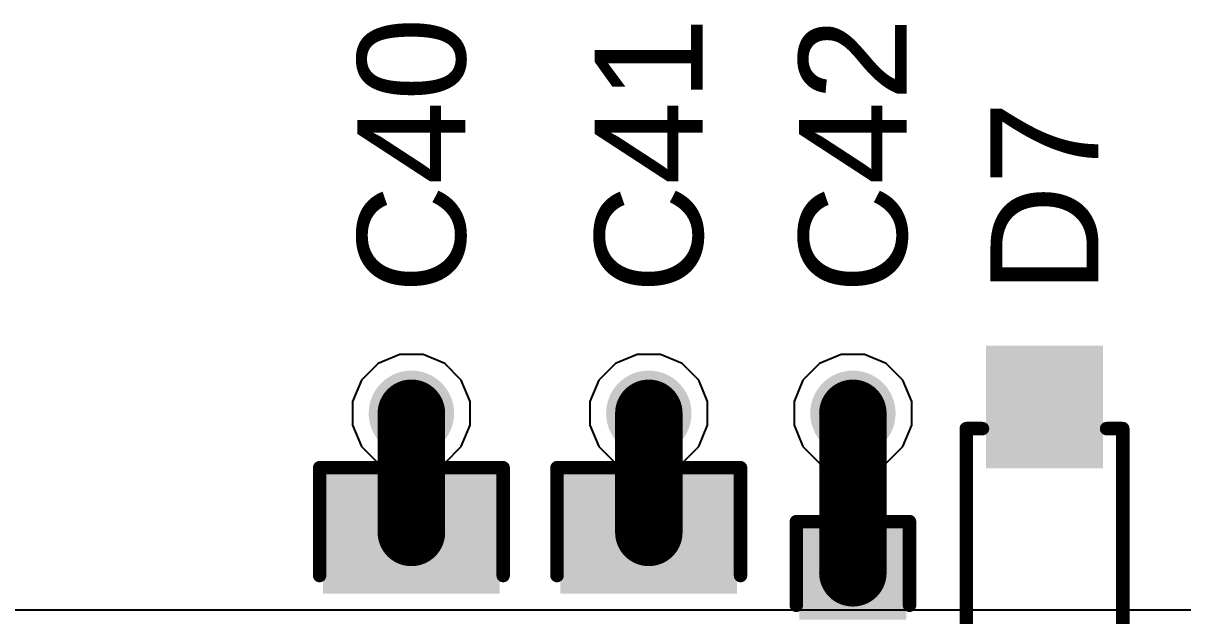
# Model space of a CAD drawing. Header units: inches. Extents: x -5 to 5328, y -4 to 5281.
# Drawn here: x 25.24 to 36.16, y 10.53 to 16.11 of the extents above; entities that cross this region are included whole.
import ezdxf

# ---------------------------------------------------------------- set-up
doc = ezdxf.new("R2010")
doc.units = ezdxf.units.IN
for name, color, linetype in [('Bottom Layer', 5, 'Continuous'), ('Bottom Solder', 6, 'Continuous'), ('Drill Drawing', 1, 'Continuous'), ('Layer 1', 16, 'Continuous'), ('Layer 2', 76, 'Continuous'), ('Top Layer', 1, 'Continuous'), ('Top Overlay', 2, 'Continuous'), ('Top Paste', 8, 'Continuous'), ('Top Solder', 216, 'Continuous'), ('Via Holes', 16, 'Continuous')]:
    doc.layers.add(name, color=color, linetype=linetype)
doc.styles.add('Arial', font='', dxfattribs={"height": 0.2})
doc.styles.get('Arial').set_extended_font_data('Arial')

# ---------------------------------------------------------------- blocks, each defined once
blk = doc.blocks.new('SOD_123_3')
at = {"layer": 'Top Layer'}
for points in [[(-1.1, 0.45), (-1.1, -0.45), (-2.05, -0.45), (-2.05, 0.45)], [(2.05, 0.45), (2.05, -0.45), (1.1, -0.45), (1.1, 0.45)]]:
    blk.add_hatch(color=1, dxfattribs=at).paths.add_polyline_path(points)
at = {"layer": 'Top Overlay'}
for points in [[(0.965, 0.508), (2.819, 0.508), (2.819, 0.8), (0.965, 0.8)], [(2.12, -0.785), (2.819, -0.785), (2.819, 0.79), (2.12, 0.79)], [(0.965, -0.8), (2.819, -0.8), (2.819, -0.508), (0.965, -0.508)]]:
    blk.add_hatch(color=2, dxfattribs=at).paths.add_polyline_path(points)
at = {"layer": 'Top Paste'}
for points in [[(-1.1, 0.45), (-1.1, -0.45), (-2.05, -0.45), (-2.05, 0.45)], [(2.05, 0.45), (2.05, -0.45), (1.1, -0.45), (1.1, 0.45)]]:
    blk.add_hatch(color=8, dxfattribs=at).paths.add_polyline_path(points)
at = {"layer": 'Top Solder'}
for points in [[(-0.998, 0.552), (-0.998, -0.552), (-2.152, -0.552), (-2.152, 0.552)], [(2.152, 0.552), (2.152, -0.552), (0.998, -0.552), (0.998, 0.552)]]:
    blk.add_hatch(color=216, dxfattribs=at).paths.add_polyline_path(points)
at = {"layer": 'Top Overlay'}
for points in [[(0.965, 0.737, 0.127, 0.127, 0), (-1.372, 0.737, 0.127, 0.127, 0)], [(-1.372, 0.584, 0.127, 0.127, 0), (-1.372, 0.737, 0.127, 0.127, 0)], [(-1.372, -0.737, 0.127, 0.127, 0), (-1.372, -0.584, 0.127, 0.127, 0)], [(0.965, -0.737, 0.127, 0.127, 0), (-1.372, -0.737, 0.127, 0.127, 0)]]:
    blk.add_lwpolyline(points, format="xyseb", dxfattribs=at)
for points in [[(-1.403, 0.737, 0.0635, 0.0635, 1), (-1.34, 0.737, 0.0635, 0.0635, 1)], [(-1.403, 0.737, 0.0635, 0.0635, 1), (-1.34, 0.737, 0.0635, 0.0635, 1)], [(0.933, 0.737, 0.0635, 0.0635, 1), (0.997, 0.737, 0.0635, 0.0635, 1)], [(-1.403, 0.584, 0.0635, 0.0635, 1), (-1.34, 0.584, 0.0635, 0.0635, 1)], [(-1.403, -0.584, 0.0635, 0.0635, 1), (-1.34, -0.584, 0.0635, 0.0635, 1)], [(-1.403, -0.737, 0.0635, 0.0635, 1), (-1.34, -0.737, 0.0635, 0.0635, 1)], [(-1.403, -0.737, 0.0635, 0.0635, 1), (-1.34, -0.737, 0.0635, 0.0635, 1)], [(0.933, -0.737, 0.0635, 0.0635, 1), (0.997, -0.737, 0.0635, 0.0635, 1)]]:
    blk.add_lwpolyline(points, format="xyseb", close=True, dxfattribs=at)
blk = doc.blocks.new('C___0603_169')
at = {"layer": 'Top Layer'}
for points in [[(-0.381, 0.445), (-0.381, -0.445), (-1.143, -0.445), (-1.143, 0.445)], [(1.143, 0.445), (1.143, -0.445), (0.381, -0.445), (0.381, 0.445)]]:
    blk.add_hatch(color=1, dxfattribs=at).paths.add_polyline_path(points)
at = {"layer": 'Top Paste'}
for points in [[(-0.381, 0.445), (-0.381, -0.445), (-1.143, -0.445), (-1.143, 0.445)], [(1.143, 0.445), (1.143, -0.445), (0.381, -0.445), (0.381, 0.445)]]:
    blk.add_hatch(color=8, dxfattribs=at).paths.add_polyline_path(points)
at = {"layer": 'Top Solder'}
for points in [[(-0.321, 0.504), (-0.321, -0.504), (-1.203, -0.504), (-1.203, 0.504)], [(1.203, 0.504), (1.203, -0.504), (0.321, -0.504), (0.321, 0.504)]]:
    blk.add_hatch(color=216, dxfattribs=at).paths.add_polyline_path(points)
at = {"layer": 'Top Overlay'}
for points in [[(-1.245, -0.533, 0.127, 0.127, 0), (-1.245, 0.533, 0.127, 0.127, 0)], [(-0.457, 0.533, 0.127, 0.127, 0), (-1.245, 0.533, 0.127, 0.127, 0)], [(1.245, 0.533, 0.127, 0.127, 0), (0.457, 0.533, 0.127, 0.127, 0)], [(1.245, -0.533, 0.127, 0.127, 0), (1.245, 0.533, 0.127, 0.127, 0)], [(-0.457, -0.533, 0.127, 0.127, 0), (-1.245, -0.533, 0.127, 0.127, 0)], [(1.245, -0.533, 0.127, 0.127, 0), (0.457, -0.533, 0.127, 0.127, 0)]]:
    blk.add_lwpolyline(points, format="xyseb", dxfattribs=at)
for points in [[(-1.276, 0.533, 0.0635, 0.0635, 1), (-1.213, 0.533, 0.0635, 0.0635, 1)], [(-1.276, 0.533, 0.0635, 0.0635, 1), (-1.213, 0.533, 0.0635, 0.0635, 1)], [(-0.489, 0.533, 0.0635, 0.0635, 1), (-0.425, 0.533, 0.0635, 0.0635, 1)], [(0.425, 0.533, 0.0635, 0.0635, 1), (0.489, 0.533, 0.0635, 0.0635, 1)], [(1.213, 0.533, 0.0635, 0.0635, 1), (1.276, 0.533, 0.0635, 0.0635, 1)], [(1.213, 0.533, 0.0635, 0.0635, 1), (1.276, 0.533, 0.0635, 0.0635, 1)], [(-1.276, -0.533, 0.0635, 0.0635, 1), (-1.213, -0.533, 0.0635, 0.0635, 1)], [(-1.276, -0.533, 0.0635, 0.0635, 1), (-1.213, -0.533, 0.0635, 0.0635, 1)], [(-0.489, -0.533, 0.0635, 0.0635, 1), (-0.425, -0.533, 0.0635, 0.0635, 1)], [(0.425, -0.533, 0.0635, 0.0635, 1), (0.489, -0.533, 0.0635, 0.0635, 1)], [(1.213, -0.533, 0.0635, 0.0635, 1), (1.276, -0.533, 0.0635, 0.0635, 1)], [(1.213, -0.533, 0.0635, 0.0635, 1), (1.276, -0.533, 0.0635, 0.0635, 1)]]:
    blk.add_lwpolyline(points, format="xyseb", close=True, dxfattribs=at)
blk = doc.blocks.new('C___0805_170')
at = {"layer": 'Top Layer'}
for points in [[(-1.524, 0.762), (-0.508, 0.762), (-0.508, -0.762), (-1.524, -0.762)], [(0.508, 0.762), (1.524, 0.762), (1.524, -0.762), (0.508, -0.762)]]:
    blk.add_hatch(color=1, dxfattribs=at).paths.add_polyline_path(points)
at = {"layer": 'Top Paste'}
for points in [[(-1.524, 0.762), (-0.508, 0.762), (-0.508, -0.762), (-1.524, -0.762)], [(0.508, 0.762), (1.524, 0.762), (1.524, -0.762), (0.508, -0.762)]]:
    blk.add_hatch(color=8, dxfattribs=at).paths.add_polyline_path(points)
at = {"layer": 'Top Solder'}
for points in [[(-1.594, 0.832), (-0.438, 0.832), (-0.438, -0.832), (-1.594, -0.832)], [(0.438, 0.832), (1.594, 0.832), (1.594, -0.832), (0.438, -0.832)]]:
    blk.add_hatch(color=216, dxfattribs=at).paths.add_polyline_path(points)
at = {"layer": 'Top Overlay'}
for points in [[(-0.61, 0.864, 0.127, 0.127, 0), (-1.626, 0.864, 0.127, 0.127, 0)], [(-1.626, -0.864, 0.127, 0.127, 0), (-1.626, 0.864, 0.127, 0.127, 0)], [(1.626, 0.864, 0.127, 0.127, 0), (0.61, 0.864, 0.127, 0.127, 0)], [(1.626, -0.864, 0.127, 0.127, 0), (1.626, 0.864, 0.127, 0.127, 0)], [(-0.61, -0.864, 0.127, 0.127, 0), (-1.626, -0.864, 0.127, 0.127, 0)], [(1.626, -0.864, 0.127, 0.127, 0), (0.61, -0.864, 0.127, 0.127, 0)]]:
    blk.add_lwpolyline(points, format="xyseb", dxfattribs=at)
for points in [[(-1.657, 0.864, 0.0635, 0.0635, 1), (-1.594, 0.864, 0.0635, 0.0635, 1)], [(-1.657, 0.864, 0.0635, 0.0635, 1), (-1.594, 0.864, 0.0635, 0.0635, 1)], [(-0.641, 0.864, 0.0635, 0.0635, 1), (-0.578, 0.864, 0.0635, 0.0635, 1)], [(0.578, 0.864, 0.0635, 0.0635, 1), (0.641, 0.864, 0.0635, 0.0635, 1)], [(1.594, 0.864, 0.0635, 0.0635, 1), (1.657, 0.864, 0.0635, 0.0635, 1)], [(1.594, 0.864, 0.0635, 0.0635, 1), (1.657, 0.864, 0.0635, 0.0635, 1)], [(-1.657, -0.864, 0.0635, 0.0635, 1), (-1.594, -0.864, 0.0635, 0.0635, 1)], [(-1.657, -0.864, 0.0635, 0.0635, 1), (-1.594, -0.864, 0.0635, 0.0635, 1)], [(-0.641, -0.864, 0.0635, 0.0635, 1), (-0.578, -0.864, 0.0635, 0.0635, 1)], [(0.578, -0.864, 0.0635, 0.0635, 1), (0.641, -0.864, 0.0635, 0.0635, 1)], [(1.594, -0.864, 0.0635, 0.0635, 1), (1.657, -0.864, 0.0635, 0.0635, 1)], [(1.594, -0.864, 0.0635, 0.0635, 1), (1.657, -0.864, 0.0635, 0.0635, 1)]]:
    blk.add_lwpolyline(points, format="xyseb", close=True, dxfattribs=at)
blk = doc.blocks.new('C___0805_171')
at = {"layer": 'Top Layer'}
for points in [[(-1.524, 0.762), (-0.508, 0.762), (-0.508, -0.762), (-1.524, -0.762)], [(0.508, 0.762), (1.524, 0.762), (1.524, -0.762), (0.508, -0.762)]]:
    blk.add_hatch(color=1, dxfattribs=at).paths.add_polyline_path(points)
at = {"layer": 'Top Paste'}
for points in [[(-1.524, 0.762), (-0.508, 0.762), (-0.508, -0.762), (-1.524, -0.762)], [(0.508, 0.762), (1.524, 0.762), (1.524, -0.762), (0.508, -0.762)]]:
    blk.add_hatch(color=8, dxfattribs=at).paths.add_polyline_path(points)
at = {"layer": 'Top Solder'}
for points in [[(-1.594, 0.832), (-0.438, 0.832), (-0.438, -0.832), (-1.594, -0.832)], [(0.438, 0.832), (1.594, 0.832), (1.594, -0.832), (0.438, -0.832)]]:
    blk.add_hatch(color=216, dxfattribs=at).paths.add_polyline_path(points)
at = {"layer": 'Top Overlay'}
for points in [[(-0.61, 0.864, 0.127, 0.127, 0), (-1.626, 0.864, 0.127, 0.127, 0)], [(-1.626, -0.864, 0.127, 0.127, 0), (-1.626, 0.864, 0.127, 0.127, 0)], [(1.626, 0.864, 0.127, 0.127, 0), (0.61, 0.864, 0.127, 0.127, 0)], [(1.626, -0.864, 0.127, 0.127, 0), (1.626, 0.864, 0.127, 0.127, 0)], [(-0.61, -0.864, 0.127, 0.127, 0), (-1.626, -0.864, 0.127, 0.127, 0)], [(1.626, -0.864, 0.127, 0.127, 0), (0.61, -0.864, 0.127, 0.127, 0)]]:
    blk.add_lwpolyline(points, format="xyseb", dxfattribs=at)
for points in [[(-1.657, 0.864, 0.0635, 0.0635, 1), (-1.594, 0.864, 0.0635, 0.0635, 1)], [(-1.657, 0.864, 0.0635, 0.0635, 1), (-1.594, 0.864, 0.0635, 0.0635, 1)], [(-0.641, 0.864, 0.0635, 0.0635, 1), (-0.578, 0.864, 0.0635, 0.0635, 1)], [(0.578, 0.864, 0.0635, 0.0635, 1), (0.641, 0.864, 0.0635, 0.0635, 1)], [(1.594, 0.864, 0.0635, 0.0635, 1), (1.657, 0.864, 0.0635, 0.0635, 1)], [(1.594, 0.864, 0.0635, 0.0635, 1), (1.657, 0.864, 0.0635, 0.0635, 1)], [(-1.657, -0.864, 0.0635, 0.0635, 1), (-1.594, -0.864, 0.0635, 0.0635, 1)], [(-1.657, -0.864, 0.0635, 0.0635, 1), (-1.594, -0.864, 0.0635, 0.0635, 1)], [(-0.641, -0.864, 0.0635, 0.0635, 1), (-0.578, -0.864, 0.0635, 0.0635, 1)], [(0.578, -0.864, 0.0635, 0.0635, 1), (0.641, -0.864, 0.0635, 0.0635, 1)], [(1.594, -0.864, 0.0635, 0.0635, 1), (1.657, -0.864, 0.0635, 0.0635, 1)], [(1.594, -0.864, 0.0635, 0.0635, 1), (1.657, -0.864, 0.0635, 0.0635, 1)]]:
    blk.add_lwpolyline(points, format="xyseb", close=True, dxfattribs=at)

msp = doc.modelspace()

# ---------------------------------------------------------------- hatches: boundary and pattern name
at = {"layer": 'Bottom Layer'}
h = msp.add_hatch(color=5, dxfattribs=at)
edge = h.paths.add_edge_path()
edge.add_arc((28.895, 12.437), 0.3, 0, 360)
h = msp.add_hatch(color=5, dxfattribs=at)
edge = h.paths.add_edge_path()
edge.add_arc((31.13, 12.437), 0.3, 0, 360)
h = msp.add_hatch(color=5, dxfattribs=at)
edge = h.paths.add_edge_path()
edge.add_arc((33.052, 12.437), 0.3, 0, 360)
at = {"layer": 'Bottom Solder'}
h = msp.add_hatch(color=6, dxfattribs=at)
edge = h.paths.add_edge_path()
edge.add_arc((28.895, 12.437), 0.402, 0, 360)
h = msp.add_hatch(color=6, dxfattribs=at)
edge = h.paths.add_edge_path()
edge.add_arc((31.13, 12.437), 0.402, 0, 360)
h = msp.add_hatch(color=6, dxfattribs=at)
edge = h.paths.add_edge_path()
edge.add_arc((33.052, 12.437), 0.402, 0, 360)
at = {"layer": 'Layer 1'}
h = msp.add_hatch(color=16, dxfattribs=at)
edge = h.paths.add_edge_path()
edge.add_arc((28.895, 12.437), 0.3, 0, 360)
h = msp.add_hatch(color=16, dxfattribs=at)
edge = h.paths.add_edge_path()
edge.add_arc((31.13, 12.437), 0.3, 0, 360)
h = msp.add_hatch(color=16, dxfattribs=at)
edge = h.paths.add_edge_path()
edge.add_arc((33.052, 12.437), 0.3, 0, 360)
at = {"layer": 'Layer 2'}
h = msp.add_hatch(color=76, dxfattribs=at)
edge = h.paths.add_edge_path()
edge.add_arc((28.895, 12.437), 0.3, 0, 360)
h = msp.add_hatch(color=76, dxfattribs=at)
edge = h.paths.add_edge_path()
edge.add_arc((31.13, 12.437), 0.3, 0, 360)
h = msp.add_hatch(color=76, dxfattribs=at)
edge = h.paths.add_edge_path()
edge.add_arc((33.052, 12.437), 0.3, 0, 360)
at = {"layer": 'Top Layer'}
h = msp.add_hatch(color=1, dxfattribs=at)
edge = h.paths.add_edge_path()
edge.add_arc((28.895, 12.437), 0.3, 0, 360)
h = msp.add_hatch(color=1, dxfattribs=at)
edge = h.paths.add_edge_path()
edge.add_arc((31.13, 12.437), 0.3, 0, 360)
h = msp.add_hatch(color=1, dxfattribs=at)
edge = h.paths.add_edge_path()
edge.add_arc((33.052, 12.437), 0.3, 0, 360)
at = {"layer": 'Top Solder'}
h = msp.add_hatch(color=216, dxfattribs=at)
edge = h.paths.add_edge_path()
edge.add_arc((28.895, 12.437), 0.402, 0, 360)
h = msp.add_hatch(color=216, dxfattribs=at)
edge = h.paths.add_edge_path()
edge.add_arc((31.13, 12.437), 0.402, 0, 360)
h = msp.add_hatch(color=216, dxfattribs=at)
edge = h.paths.add_edge_path()
edge.add_arc((33.052, 12.437), 0.402, 0, 360)
at = {"layer": 'Via Holes'}
h = msp.add_hatch(color=7, dxfattribs=at)
edge = h.paths.add_edge_path()
edge.add_arc((28.895, 12.437), 0.15, 0, 360)
h = msp.add_hatch(color=7, dxfattribs=at)
edge = h.paths.add_edge_path()
edge.add_arc((31.13, 12.437), 0.15, 0, 360)
h = msp.add_hatch(color=7, dxfattribs=at)
edge = h.paths.add_edge_path()
edge.add_arc((33.052, 12.437), 0.15, 0, 360)

# ---------------------------------------------------------------- linework, layer by layer
at = {"layer": 'Drill Drawing'}
for points in [[(28.768, 12.564, 0.0508, 0.0508, 0), (28.895, 12.691, 0.0508, 0.0508, 0)], [(28.895, 12.691, 0.0508, 0.0508, 0), (29.022, 12.564, 0.0508, 0.0508, 0)], [(31.003, 12.564, 0.0508, 0.0508, 0), (31.13, 12.691, 0.0508, 0.0508, 0)], [(31.13, 12.691, 0.0508, 0.0508, 0), (31.257, 12.564, 0.0508, 0.0508, 0)], [(32.925, 12.564, 0.0508, 0.0508, 0), (33.052, 12.691, 0.0508, 0.0508, 0)], [(33.052, 12.691, 0.0508, 0.0508, 0), (33.179, 12.564, 0.0508, 0.0508, 0)], [(28.641, 12.564, 0.0508, 0.0508, 0), (28.768, 12.437, 0.0508, 0.0508, 0)], [(28.641, 12.564, 0.0508, 0.0508, 0), (28.768, 12.564, 0.0508, 0.0508, 0)], [(28.819, 12.513, 0.0508, 0.0508, 0), (28.895, 12.589, 0.0508, 0.0508, 0)], [(28.895, 12.589, 0.0508, 0.0508, 0), (28.971, 12.513, 0.0508, 0.0508, 0)], [(29.022, 12.564, 0.0508, 0.0508, 0), (29.149, 12.564, 0.0508, 0.0508, 0)], [(29.022, 12.437, 0.0508, 0.0508, 0), (29.149, 12.564, 0.0508, 0.0508, 0)], [(30.876, 12.564, 0.0508, 0.0508, 0), (31.003, 12.437, 0.0508, 0.0508, 0)], [(30.876, 12.564, 0.0508, 0.0508, 0), (31.003, 12.564, 0.0508, 0.0508, 0)], [(31.054, 12.513, 0.0508, 0.0508, 0), (31.13, 12.589, 0.0508, 0.0508, 0)], [(31.13, 12.589, 0.0508, 0.0508, 0), (31.207, 12.513, 0.0508, 0.0508, 0)], [(31.257, 12.564, 0.0508, 0.0508, 0), (31.384, 12.564, 0.0508, 0.0508, 0)], [(31.257, 12.437, 0.0508, 0.0508, 0), (31.384, 12.564, 0.0508, 0.0508, 0)], [(32.798, 12.564, 0.0508, 0.0508, 0), (32.925, 12.437, 0.0508, 0.0508, 0)], [(32.798, 12.564, 0.0508, 0.0508, 0), (32.925, 12.564, 0.0508, 0.0508, 0)], [(32.975, 12.513, 0.0508, 0.0508, 0), (33.052, 12.589, 0.0508, 0.0508, 0)], [(33.052, 12.589, 0.0508, 0.0508, 0), (33.128, 12.513, 0.0508, 0.0508, 0)], [(33.179, 12.564, 0.0508, 0.0508, 0), (33.306, 12.564, 0.0508, 0.0508, 0)], [(33.179, 12.437, 0.0508, 0.0508, 0), (33.306, 12.564, 0.0508, 0.0508, 0)], [(28.641, 12.31, 0.0508, 0.0508, 0), (28.768, 12.437, 0.0508, 0.0508, 0)], [(28.743, 12.513, 0.0508, 0.0508, 0), (28.819, 12.437, 0.0508, 0.0508, 0)], [(28.743, 12.513, 0.0508, 0.0508, 0), (28.819, 12.513, 0.0508, 0.0508, 0)], [(28.743, 12.36, 0.0508, 0.0508, 0), (28.819, 12.437, 0.0508, 0.0508, 0)], [(28.971, 12.513, 0.0508, 0.0508, 0), (29.048, 12.513, 0.0508, 0.0508, 0)], [(28.971, 12.437, 0.0508, 0.0508, 0), (29.048, 12.513, 0.0508, 0.0508, 0)], [(28.971, 12.437, 0.0508, 0.0508, 0), (29.048, 12.36, 0.0508, 0.0508, 0)], [(29.022, 12.437, 0.0508, 0.0508, 0), (29.149, 12.31, 0.0508, 0.0508, 0)], [(30.876, 12.31, 0.0508, 0.0508, 0), (31.003, 12.437, 0.0508, 0.0508, 0)], [(30.978, 12.513, 0.0508, 0.0508, 0), (31.054, 12.437, 0.0508, 0.0508, 0)], [(30.978, 12.513, 0.0508, 0.0508, 0), (31.054, 12.513, 0.0508, 0.0508, 0)], [(30.978, 12.36, 0.0508, 0.0508, 0), (31.054, 12.437, 0.0508, 0.0508, 0)], [(31.207, 12.513, 0.0508, 0.0508, 0), (31.283, 12.513, 0.0508, 0.0508, 0)], [(31.207, 12.437, 0.0508, 0.0508, 0), (31.283, 12.513, 0.0508, 0.0508, 0)], [(31.207, 12.437, 0.0508, 0.0508, 0), (31.283, 12.36, 0.0508, 0.0508, 0)], [(31.257, 12.437, 0.0508, 0.0508, 0), (31.384, 12.31, 0.0508, 0.0508, 0)], [(32.798, 12.31, 0.0508, 0.0508, 0), (32.925, 12.437, 0.0508, 0.0508, 0)], [(32.899, 12.513, 0.0508, 0.0508, 0), (32.975, 12.437, 0.0508, 0.0508, 0)], [(32.899, 12.513, 0.0508, 0.0508, 0), (32.975, 12.513, 0.0508, 0.0508, 0)], [(32.899, 12.36, 0.0508, 0.0508, 0), (32.975, 12.437, 0.0508, 0.0508, 0)], [(33.128, 12.513, 0.0508, 0.0508, 0), (33.204, 12.513, 0.0508, 0.0508, 0)], [(33.128, 12.437, 0.0508, 0.0508, 0), (33.204, 12.513, 0.0508, 0.0508, 0)], [(33.128, 12.437, 0.0508, 0.0508, 0), (33.204, 12.36, 0.0508, 0.0508, 0)], [(33.179, 12.437, 0.0508, 0.0508, 0), (33.306, 12.31, 0.0508, 0.0508, 0)], [(28.743, 12.36, 0.0508, 0.0508, 0), (28.819, 12.36, 0.0508, 0.0508, 0)], [(28.819, 12.36, 0.0508, 0.0508, 0), (28.895, 12.284, 0.0508, 0.0508, 0)], [(28.895, 12.284, 0.0508, 0.0508, 0), (28.971, 12.36, 0.0508, 0.0508, 0)], [(28.971, 12.36, 0.0508, 0.0508, 0), (29.048, 12.36, 0.0508, 0.0508, 0)], [(30.978, 12.36, 0.0508, 0.0508, 0), (31.054, 12.36, 0.0508, 0.0508, 0)], [(31.054, 12.36, 0.0508, 0.0508, 0), (31.13, 12.284, 0.0508, 0.0508, 0)], [(31.13, 12.284, 0.0508, 0.0508, 0), (31.207, 12.36, 0.0508, 0.0508, 0)], [(31.207, 12.36, 0.0508, 0.0508, 0), (31.283, 12.36, 0.0508, 0.0508, 0)], [(32.899, 12.36, 0.0508, 0.0508, 0), (32.975, 12.36, 0.0508, 0.0508, 0)], [(32.975, 12.36, 0.0508, 0.0508, 0), (33.052, 12.284, 0.0508, 0.0508, 0)], [(33.052, 12.284, 0.0508, 0.0508, 0), (33.128, 12.36, 0.0508, 0.0508, 0)], [(33.128, 12.36, 0.0508, 0.0508, 0), (33.204, 12.36, 0.0508, 0.0508, 0)], [(28.641, 12.31, 0.0508, 0.0508, 0), (28.768, 12.31, 0.0508, 0.0508, 0)], [(28.768, 12.31, 0.0508, 0.0508, 0), (28.895, 12.183, 0.0508, 0.0508, 0)], [(28.895, 12.183, 0.0508, 0.0508, 0), (29.022, 12.31, 0.0508, 0.0508, 0)], [(29.022, 12.31, 0.0508, 0.0508, 0), (29.149, 12.31, 0.0508, 0.0508, 0)], [(30.876, 12.31, 0.0508, 0.0508, 0), (31.003, 12.31, 0.0508, 0.0508, 0)], [(31.003, 12.31, 0.0508, 0.0508, 0), (31.13, 12.183, 0.0508, 0.0508, 0)], [(31.13, 12.183, 0.0508, 0.0508, 0), (31.257, 12.31, 0.0508, 0.0508, 0)], [(31.257, 12.31, 0.0508, 0.0508, 0), (31.384, 12.31, 0.0508, 0.0508, 0)], [(32.798, 12.31, 0.0508, 0.0508, 0), (32.925, 12.31, 0.0508, 0.0508, 0)], [(32.925, 12.31, 0.0508, 0.0508, 0), (33.052, 12.183, 0.0508, 0.0508, 0)], [(33.052, 12.183, 0.0508, 0.0508, 0), (33.179, 12.31, 0.0508, 0.0508, 0)], [(33.179, 12.31, 0.0508, 0.0508, 0), (33.306, 12.31, 0.0508, 0.0508, 0)]]:
    msp.add_lwpolyline(points, format="xyseb", dxfattribs=at)
for points in [[(28.883, 12.691, 0.0254, 0.0254, 1), (28.908, 12.691, 0.0254, 0.0254, 1)], [(28.883, 12.691, 0.0254, 0.0254, 1), (28.908, 12.691, 0.0254, 0.0254, 1)], [(31.118, 12.691, 0.0254, 0.0254, 1), (31.143, 12.691, 0.0254, 0.0254, 1)], [(31.118, 12.691, 0.0254, 0.0254, 1), (31.143, 12.691, 0.0254, 0.0254, 1)], [(33.039, 12.691, 0.0254, 0.0254, 1), (33.064, 12.691, 0.0254, 0.0254, 1)], [(33.039, 12.691, 0.0254, 0.0254, 1), (33.064, 12.691, 0.0254, 0.0254, 1)], [(28.629, 12.564, 0.0254, 0.0254, 1), (28.654, 12.564, 0.0254, 0.0254, 1)], [(28.629, 12.564, 0.0254, 0.0254, 1), (28.654, 12.564, 0.0254, 0.0254, 1)], [(28.756, 12.564, 0.0254, 0.0254, 1), (28.781, 12.564, 0.0254, 0.0254, 1)], [(28.756, 12.564, 0.0254, 0.0254, 1), (28.781, 12.564, 0.0254, 0.0254, 1)], [(28.883, 12.589, 0.0254, 0.0254, 1), (28.908, 12.589, 0.0254, 0.0254, 1)], [(28.883, 12.589, 0.0254, 0.0254, 1), (28.908, 12.589, 0.0254, 0.0254, 1)], [(29.01, 12.564, 0.0254, 0.0254, 1), (29.035, 12.564, 0.0254, 0.0254, 1)], [(29.01, 12.564, 0.0254, 0.0254, 1), (29.035, 12.564, 0.0254, 0.0254, 1)], [(29.137, 12.564, 0.0254, 0.0254, 1), (29.162, 12.564, 0.0254, 0.0254, 1)], [(29.137, 12.564, 0.0254, 0.0254, 1), (29.162, 12.564, 0.0254, 0.0254, 1)], [(30.864, 12.564, 0.0254, 0.0254, 1), (30.889, 12.564, 0.0254, 0.0254, 1)], [(30.864, 12.564, 0.0254, 0.0254, 1), (30.889, 12.564, 0.0254, 0.0254, 1)], [(30.991, 12.564, 0.0254, 0.0254, 1), (31.016, 12.564, 0.0254, 0.0254, 1)], [(30.991, 12.564, 0.0254, 0.0254, 1), (31.016, 12.564, 0.0254, 0.0254, 1)], [(31.118, 12.589, 0.0254, 0.0254, 1), (31.143, 12.589, 0.0254, 0.0254, 1)], [(31.118, 12.589, 0.0254, 0.0254, 1), (31.143, 12.589, 0.0254, 0.0254, 1)], [(31.245, 12.564, 0.0254, 0.0254, 1), (31.27, 12.564, 0.0254, 0.0254, 1)], [(31.245, 12.564, 0.0254, 0.0254, 1), (31.27, 12.564, 0.0254, 0.0254, 1)], [(31.372, 12.564, 0.0254, 0.0254, 1), (31.397, 12.564, 0.0254, 0.0254, 1)], [(31.372, 12.564, 0.0254, 0.0254, 1), (31.397, 12.564, 0.0254, 0.0254, 1)], [(32.785, 12.564, 0.0254, 0.0254, 1), (32.81, 12.564, 0.0254, 0.0254, 1)], [(32.785, 12.564, 0.0254, 0.0254, 1), (32.81, 12.564, 0.0254, 0.0254, 1)], [(32.912, 12.564, 0.0254, 0.0254, 1), (32.937, 12.564, 0.0254, 0.0254, 1)], [(32.912, 12.564, 0.0254, 0.0254, 1), (32.937, 12.564, 0.0254, 0.0254, 1)], [(33.039, 12.589, 0.0254, 0.0254, 1), (33.064, 12.589, 0.0254, 0.0254, 1)], [(33.039, 12.589, 0.0254, 0.0254, 1), (33.064, 12.589, 0.0254, 0.0254, 1)], [(33.166, 12.564, 0.0254, 0.0254, 1), (33.191, 12.564, 0.0254, 0.0254, 1)], [(33.166, 12.564, 0.0254, 0.0254, 1), (33.191, 12.564, 0.0254, 0.0254, 1)], [(33.293, 12.564, 0.0254, 0.0254, 1), (33.318, 12.564, 0.0254, 0.0254, 1)], [(33.293, 12.564, 0.0254, 0.0254, 1), (33.318, 12.564, 0.0254, 0.0254, 1)], [(28.73, 12.513, 0.0254, 0.0254, 1), (28.756, 12.513, 0.0254, 0.0254, 1)], [(28.73, 12.513, 0.0254, 0.0254, 1), (28.756, 12.513, 0.0254, 0.0254, 1)], [(28.756, 12.437, 0.0254, 0.0254, 1), (28.781, 12.437, 0.0254, 0.0254, 1)], [(28.756, 12.437, 0.0254, 0.0254, 1), (28.781, 12.437, 0.0254, 0.0254, 1)], [(28.806, 12.513, 0.0254, 0.0254, 1), (28.832, 12.513, 0.0254, 0.0254, 1)], [(28.806, 12.513, 0.0254, 0.0254, 1), (28.832, 12.513, 0.0254, 0.0254, 1)], [(28.806, 12.437, 0.0254, 0.0254, 1), (28.832, 12.437, 0.0254, 0.0254, 1)], [(28.806, 12.437, 0.0254, 0.0254, 1), (28.832, 12.437, 0.0254, 0.0254, 1)], [(28.959, 12.513, 0.0254, 0.0254, 1), (28.984, 12.513, 0.0254, 0.0254, 1)], [(28.959, 12.513, 0.0254, 0.0254, 1), (28.984, 12.513, 0.0254, 0.0254, 1)], [(28.959, 12.437, 0.0254, 0.0254, 1), (28.984, 12.437, 0.0254, 0.0254, 1)], [(28.959, 12.437, 0.0254, 0.0254, 1), (28.984, 12.437, 0.0254, 0.0254, 1)], [(29.01, 12.437, 0.0254, 0.0254, 1), (29.035, 12.437, 0.0254, 0.0254, 1)], [(29.01, 12.437, 0.0254, 0.0254, 1), (29.035, 12.437, 0.0254, 0.0254, 1)], [(29.035, 12.513, 0.0254, 0.0254, 1), (29.06, 12.513, 0.0254, 0.0254, 1)], [(29.035, 12.513, 0.0254, 0.0254, 1), (29.06, 12.513, 0.0254, 0.0254, 1)], [(30.965, 12.513, 0.0254, 0.0254, 1), (30.991, 12.513, 0.0254, 0.0254, 1)], [(30.965, 12.513, 0.0254, 0.0254, 1), (30.991, 12.513, 0.0254, 0.0254, 1)], [(30.991, 12.437, 0.0254, 0.0254, 1), (31.016, 12.437, 0.0254, 0.0254, 1)], [(30.991, 12.437, 0.0254, 0.0254, 1), (31.016, 12.437, 0.0254, 0.0254, 1)], [(31.042, 12.513, 0.0254, 0.0254, 1), (31.067, 12.513, 0.0254, 0.0254, 1)], [(31.042, 12.513, 0.0254, 0.0254, 1), (31.067, 12.513, 0.0254, 0.0254, 1)], [(31.042, 12.437, 0.0254, 0.0254, 1), (31.067, 12.437, 0.0254, 0.0254, 1)], [(31.042, 12.437, 0.0254, 0.0254, 1), (31.067, 12.437, 0.0254, 0.0254, 1)], [(31.194, 12.513, 0.0254, 0.0254, 1), (31.219, 12.513, 0.0254, 0.0254, 1)], [(31.194, 12.513, 0.0254, 0.0254, 1), (31.219, 12.513, 0.0254, 0.0254, 1)], [(31.194, 12.437, 0.0254, 0.0254, 1), (31.219, 12.437, 0.0254, 0.0254, 1)], [(31.194, 12.437, 0.0254, 0.0254, 1), (31.219, 12.437, 0.0254, 0.0254, 1)], [(31.245, 12.437, 0.0254, 0.0254, 1), (31.27, 12.437, 0.0254, 0.0254, 1)], [(31.245, 12.437, 0.0254, 0.0254, 1), (31.27, 12.437, 0.0254, 0.0254, 1)], [(31.27, 12.513, 0.0254, 0.0254, 1), (31.296, 12.513, 0.0254, 0.0254, 1)], [(31.27, 12.513, 0.0254, 0.0254, 1), (31.296, 12.513, 0.0254, 0.0254, 1)], [(32.886, 12.513, 0.0254, 0.0254, 1), (32.912, 12.513, 0.0254, 0.0254, 1)], [(32.886, 12.513, 0.0254, 0.0254, 1), (32.912, 12.513, 0.0254, 0.0254, 1)], [(32.912, 12.437, 0.0254, 0.0254, 1), (32.937, 12.437, 0.0254, 0.0254, 1)], [(32.912, 12.437, 0.0254, 0.0254, 1), (32.937, 12.437, 0.0254, 0.0254, 1)], [(32.963, 12.513, 0.0254, 0.0254, 1), (32.988, 12.513, 0.0254, 0.0254, 1)], [(32.963, 12.513, 0.0254, 0.0254, 1), (32.988, 12.513, 0.0254, 0.0254, 1)], [(32.963, 12.437, 0.0254, 0.0254, 1), (32.988, 12.437, 0.0254, 0.0254, 1)], [(32.963, 12.437, 0.0254, 0.0254, 1), (32.988, 12.437, 0.0254, 0.0254, 1)], [(33.115, 12.513, 0.0254, 0.0254, 1), (33.14, 12.513, 0.0254, 0.0254, 1)], [(33.115, 12.513, 0.0254, 0.0254, 1), (33.14, 12.513, 0.0254, 0.0254, 1)], [(33.115, 12.437, 0.0254, 0.0254, 1), (33.14, 12.437, 0.0254, 0.0254, 1)], [(33.115, 12.437, 0.0254, 0.0254, 1), (33.14, 12.437, 0.0254, 0.0254, 1)], [(33.166, 12.437, 0.0254, 0.0254, 1), (33.191, 12.437, 0.0254, 0.0254, 1)], [(33.166, 12.437, 0.0254, 0.0254, 1), (33.191, 12.437, 0.0254, 0.0254, 1)], [(33.191, 12.513, 0.0254, 0.0254, 1), (33.217, 12.513, 0.0254, 0.0254, 1)], [(33.191, 12.513, 0.0254, 0.0254, 1), (33.217, 12.513, 0.0254, 0.0254, 1)], [(28.73, 12.36, 0.0254, 0.0254, 1), (28.756, 12.36, 0.0254, 0.0254, 1)], [(28.73, 12.36, 0.0254, 0.0254, 1), (28.756, 12.36, 0.0254, 0.0254, 1)], [(28.806, 12.36, 0.0254, 0.0254, 1), (28.832, 12.36, 0.0254, 0.0254, 1)], [(28.806, 12.36, 0.0254, 0.0254, 1), (28.832, 12.36, 0.0254, 0.0254, 1)], [(28.959, 12.36, 0.0254, 0.0254, 1), (28.984, 12.36, 0.0254, 0.0254, 1)], [(28.959, 12.36, 0.0254, 0.0254, 1), (28.984, 12.36, 0.0254, 0.0254, 1)], [(29.035, 12.36, 0.0254, 0.0254, 1), (29.06, 12.36, 0.0254, 0.0254, 1)], [(29.035, 12.36, 0.0254, 0.0254, 1), (29.06, 12.36, 0.0254, 0.0254, 1)], [(30.965, 12.36, 0.0254, 0.0254, 1), (30.991, 12.36, 0.0254, 0.0254, 1)], [(30.965, 12.36, 0.0254, 0.0254, 1), (30.991, 12.36, 0.0254, 0.0254, 1)], [(31.042, 12.36, 0.0254, 0.0254, 1), (31.067, 12.36, 0.0254, 0.0254, 1)], [(31.042, 12.36, 0.0254, 0.0254, 1), (31.067, 12.36, 0.0254, 0.0254, 1)], [(31.194, 12.36, 0.0254, 0.0254, 1), (31.219, 12.36, 0.0254, 0.0254, 1)], [(31.194, 12.36, 0.0254, 0.0254, 1), (31.219, 12.36, 0.0254, 0.0254, 1)], [(31.27, 12.36, 0.0254, 0.0254, 1), (31.296, 12.36, 0.0254, 0.0254, 1)], [(31.27, 12.36, 0.0254, 0.0254, 1), (31.296, 12.36, 0.0254, 0.0254, 1)], [(32.886, 12.36, 0.0254, 0.0254, 1), (32.912, 12.36, 0.0254, 0.0254, 1)], [(32.886, 12.36, 0.0254, 0.0254, 1), (32.912, 12.36, 0.0254, 0.0254, 1)], [(32.963, 12.36, 0.0254, 0.0254, 1), (32.988, 12.36, 0.0254, 0.0254, 1)], [(32.963, 12.36, 0.0254, 0.0254, 1), (32.988, 12.36, 0.0254, 0.0254, 1)], [(33.115, 12.36, 0.0254, 0.0254, 1), (33.14, 12.36, 0.0254, 0.0254, 1)], [(33.115, 12.36, 0.0254, 0.0254, 1), (33.14, 12.36, 0.0254, 0.0254, 1)], [(33.191, 12.36, 0.0254, 0.0254, 1), (33.217, 12.36, 0.0254, 0.0254, 1)], [(33.191, 12.36, 0.0254, 0.0254, 1), (33.217, 12.36, 0.0254, 0.0254, 1)], [(28.629, 12.31, 0.0254, 0.0254, 1), (28.654, 12.31, 0.0254, 0.0254, 1)], [(28.629, 12.31, 0.0254, 0.0254, 1), (28.654, 12.31, 0.0254, 0.0254, 1)], [(28.756, 12.31, 0.0254, 0.0254, 1), (28.781, 12.31, 0.0254, 0.0254, 1)], [(28.756, 12.31, 0.0254, 0.0254, 1), (28.781, 12.31, 0.0254, 0.0254, 1)], [(28.883, 12.284, 0.0254, 0.0254, 1), (28.908, 12.284, 0.0254, 0.0254, 1)], [(28.883, 12.284, 0.0254, 0.0254, 1), (28.908, 12.284, 0.0254, 0.0254, 1)], [(29.01, 12.31, 0.0254, 0.0254, 1), (29.035, 12.31, 0.0254, 0.0254, 1)], [(29.01, 12.31, 0.0254, 0.0254, 1), (29.035, 12.31, 0.0254, 0.0254, 1)], [(29.137, 12.31, 0.0254, 0.0254, 1), (29.162, 12.31, 0.0254, 0.0254, 1)], [(29.137, 12.31, 0.0254, 0.0254, 1), (29.162, 12.31, 0.0254, 0.0254, 1)], [(30.864, 12.31, 0.0254, 0.0254, 1), (30.889, 12.31, 0.0254, 0.0254, 1)], [(30.864, 12.31, 0.0254, 0.0254, 1), (30.889, 12.31, 0.0254, 0.0254, 1)], [(30.991, 12.31, 0.0254, 0.0254, 1), (31.016, 12.31, 0.0254, 0.0254, 1)], [(30.991, 12.31, 0.0254, 0.0254, 1), (31.016, 12.31, 0.0254, 0.0254, 1)], [(31.118, 12.284, 0.0254, 0.0254, 1), (31.143, 12.284, 0.0254, 0.0254, 1)], [(31.118, 12.284, 0.0254, 0.0254, 1), (31.143, 12.284, 0.0254, 0.0254, 1)], [(31.245, 12.31, 0.0254, 0.0254, 1), (31.27, 12.31, 0.0254, 0.0254, 1)], [(31.245, 12.31, 0.0254, 0.0254, 1), (31.27, 12.31, 0.0254, 0.0254, 1)], [(31.372, 12.31, 0.0254, 0.0254, 1), (31.397, 12.31, 0.0254, 0.0254, 1)], [(31.372, 12.31, 0.0254, 0.0254, 1), (31.397, 12.31, 0.0254, 0.0254, 1)], [(32.785, 12.31, 0.0254, 0.0254, 1), (32.81, 12.31, 0.0254, 0.0254, 1)], [(32.785, 12.31, 0.0254, 0.0254, 1), (32.81, 12.31, 0.0254, 0.0254, 1)], [(32.912, 12.31, 0.0254, 0.0254, 1), (32.937, 12.31, 0.0254, 0.0254, 1)], [(32.912, 12.31, 0.0254, 0.0254, 1), (32.937, 12.31, 0.0254, 0.0254, 1)], [(33.039, 12.284, 0.0254, 0.0254, 1), (33.064, 12.284, 0.0254, 0.0254, 1)], [(33.039, 12.284, 0.0254, 0.0254, 1), (33.064, 12.284, 0.0254, 0.0254, 1)], [(33.166, 12.31, 0.0254, 0.0254, 1), (33.191, 12.31, 0.0254, 0.0254, 1)], [(33.166, 12.31, 0.0254, 0.0254, 1), (33.191, 12.31, 0.0254, 0.0254, 1)], [(33.293, 12.31, 0.0254, 0.0254, 1), (33.318, 12.31, 0.0254, 0.0254, 1)], [(33.293, 12.31, 0.0254, 0.0254, 1), (33.318, 12.31, 0.0254, 0.0254, 1)], [(28.883, 12.183, 0.0254, 0.0254, 1), (28.908, 12.183, 0.0254, 0.0254, 1)], [(28.883, 12.183, 0.0254, 0.0254, 1), (28.908, 12.183, 0.0254, 0.0254, 1)], [(31.118, 12.183, 0.0254, 0.0254, 1), (31.143, 12.183, 0.0254, 0.0254, 1)], [(31.118, 12.183, 0.0254, 0.0254, 1), (31.143, 12.183, 0.0254, 0.0254, 1)], [(33.039, 12.183, 0.0254, 0.0254, 1), (33.064, 12.183, 0.0254, 0.0254, 1)], [(33.039, 12.183, 0.0254, 0.0254, 1), (33.064, 12.183, 0.0254, 0.0254, 1)]]:
    msp.add_lwpolyline(points, format="xyseb", close=True, dxfattribs=at)
at = {"layer": 'Layer 2'}
for p, q in [((28.581, 12.906), (28.426, 12.75)), ((28.785, 12.991), (28.581, 12.906)), ((29.005, 12.991), (28.785, 12.991)), ((29.209, 12.906), (29.005, 12.991)), ((29.365, 12.75), (29.209, 12.906)), ((30.817, 12.906), (30.661, 12.75)), ((31.02, 12.991), (30.817, 12.906)), ((31.241, 12.991), (31.02, 12.991)), ((31.444, 12.906), (31.241, 12.991)), ((31.6, 12.75), (31.444, 12.906)), ((32.738, 12.906), (32.582, 12.75)), ((32.941, 12.991), (32.738, 12.906)), ((33.162, 12.991), (32.941, 12.991)), ((33.365, 12.906), (33.162, 12.991)), ((33.521, 12.75), (33.365, 12.906)), ((28.426, 12.75), (28.341, 12.547)), ((29.449, 12.547), (29.365, 12.75)), ((30.661, 12.75), (30.576, 12.547)), ((31.684, 12.547), (31.6, 12.75)), ((32.582, 12.75), (32.498, 12.547)), ((33.606, 12.547), (33.521, 12.75)), ((28.341, 12.547), (28.341, 12.326)), ((29.449, 12.326), (29.449, 12.547)), ((30.576, 12.547), (30.576, 12.326)), ((31.684, 12.326), (31.684, 12.547)), ((32.498, 12.547), (32.498, 12.326)), ((33.606, 12.326), (33.606, 12.547)), ((28.341, 12.326), (28.426, 12.123)), ((29.365, 12.123), (29.449, 12.326)), ((30.576, 12.326), (30.661, 12.123)), ((31.6, 12.123), (31.684, 12.326)), ((32.498, 12.326), (32.582, 12.123)), ((33.521, 12.123), (33.606, 12.326)), ((28.426, 12.123), (28.581, 11.967)), ((29.209, 11.967), (29.365, 12.123)), ((30.661, 12.123), (30.817, 11.967)), ((31.444, 11.967), (31.6, 12.123)), ((32.582, 12.123), (32.738, 11.967)), ((33.365, 11.967), (33.521, 12.123)), ((28.581, 11.967), (28.785, 11.883)), ((29.005, 11.883), (29.209, 11.967)), ((30.817, 11.967), (31.02, 11.883)), ((31.241, 11.883), (31.444, 11.967)), ((32.738, 11.967), (32.941, 11.883)), ((33.162, 11.883), (33.365, 11.967)), ((28.785, 11.883), (29.005, 11.883)), ((31.02, 11.883), (31.241, 11.883)), ((32.941, 11.883), (33.162, 11.883)), ((41.992, 10.582), (24.239, 10.582))]:
    msp.add_line(p, q, dxfattribs=at)
at = {"layer": 'Top Layer'}
for points in [[(28.895, 11.315, 0.635, 0.635, 0), (28.895, 12.437, 0.635, 0.635, 0)], [(31.13, 11.315, 0.635, 0.635, 0), (31.13, 12.437, 0.635, 0.635, 0)], [(33.052, 10.934, 0.635, 0.635, 0), (33.052, 12.437, 0.635, 0.635, 0)]]:
    msp.add_lwpolyline(points, format="xyseb", dxfattribs=at)
for points in [[(28.736, 12.437, 0.318, 0.318, 1), (29.054, 12.437, 0.318, 0.318, 1)], [(30.972, 12.437, 0.318, 0.318, 1), (31.289, 12.437, 0.318, 0.318, 1)], [(32.893, 12.437, 0.318, 0.318, 1), (33.21, 12.437, 0.318, 0.318, 1)], [(28.736, 11.315, 0.318, 0.318, 1), (29.054, 11.315, 0.318, 0.318, 1)], [(30.972, 11.315, 0.318, 0.318, 1), (31.289, 11.315, 0.318, 0.318, 1)], [(32.893, 10.934, 0.318, 0.318, 1), (33.21, 10.934, 0.318, 0.318, 1)]]:
    msp.add_lwpolyline(points, format="xyseb", close=True, dxfattribs=at)

# ---------------------------------------------------------------- block references
at = {"rotation": 270}
for name, p in [('SOD_123_3', (34.856, 10.921)), ('C___0805_171', (28.895, 10.299)), ('C___0805_170', (31.13, 10.299)), ('C___0603_169', (33.052, 10.172))]:
    msp.add_blockref(name, p, dxfattribs=at)

# ---------------------------------------------------------------- texts
at = {"layer": 'Top Overlay', "style": 'Arial'}
for s, p in [('C40', (29.403, 13.563)), ('C41', (31.638, 13.563)), ('C42', (33.559, 13.563)), ('D7', (35.363, 13.563))]:
    msp.add_text(s, height=1.016, rotation=90, dxfattribs=at).set_placement(p)

doc.saveas('drawing.dxf')
